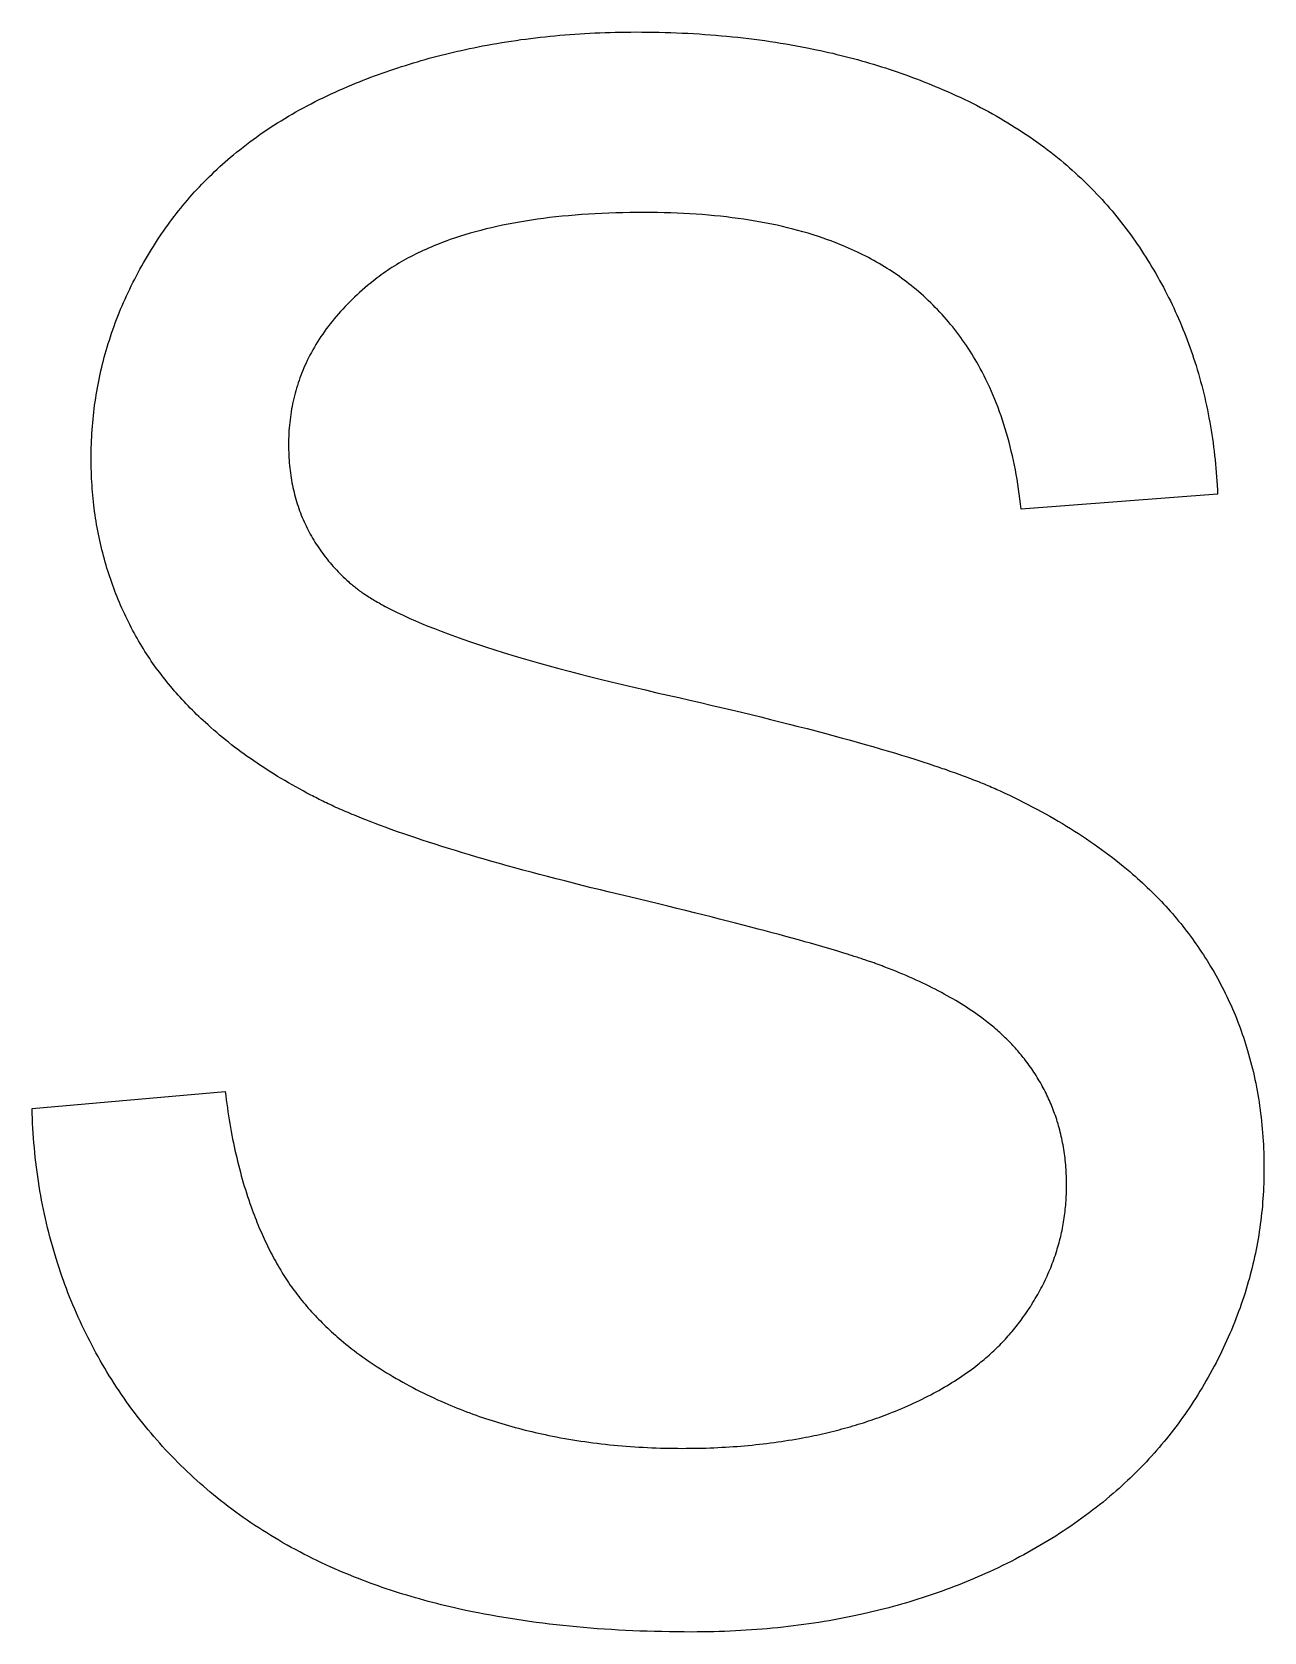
# Model space of a CAD drawing. Extents: x -115 to 95, y -60 to 60.
# Drawn here: x -74.913 to -72.525, y -1.551 to 1.551 of the extents above; entities that cross this region are included whole.
import ezdxf

# ---------------------------------------------------------------- set-up
doc = ezdxf.new("R2010")
doc.units = 0
doc.layers.add('ENGRAVE', color=5, linetype='Continuous')

msp = doc.modelspace()

# ---------------------------------------------------------------- linework, layer by layer
at = {"layer": 'ENGRAVE', "color": 5}
for points in [[(-74.293, 1.4488), (-74.2857, 1.4518), (-74.2784, 1.4547), (-74.2711, 1.4576), (-74.2637, 1.4605), (-74.2564, 1.4633), (-74.249, 1.4661), (-74.2415, 1.4688), (-74.2341, 1.4714), (-74.2266, 1.4741), (-74.2191, 1.4767), (-74.2116, 1.4792), (-74.2041, 1.4817), (-74.1965, 1.4841), (-74.1889, 1.4865), (-74.1813, 1.4889), (-74.1737, 1.4912), (-74.166, 1.4935), (-74.1584, 1.4957), (-74.1507, 1.4979), (-74.1429, 1.5001), (-74.1352, 1.5022), (-74.1274, 1.5042), (-74.1196, 1.5062), (-74.1118, 1.5082), (-74.1039, 1.5101), (-74.096, 1.512), (-74.0881, 1.5139), (-74.0803, 1.5156), (-74.0725, 1.5173), (-74.0647, 1.519), (-74.0567, 1.5207), (-74.0483, 1.5224), (-74.0396, 1.5241), (-74.0305, 1.5258), (-74.0212, 1.5275), (-74.0118, 1.5291), (-74.0025, 1.5307), (-73.9933, 1.5322), (-73.9841, 1.5336), (-73.9748, 1.535), (-73.9655, 1.5363), (-73.9561, 1.5375), (-73.9467, 1.5387), (-73.9373, 1.5399), (-73.9278, 1.541), (-73.9184, 1.542), (-73.9089, 1.543), (-73.8993, 1.544), (-73.8897, 1.5448), (-73.8801, 1.5456), (-73.8705, 1.5464), (-73.8608, 1.5471), (-73.8511, 1.5478), (-73.8414, 1.5483), (-73.8317, 1.5489), (-73.8219, 1.5494), (-73.8121, 1.5498), (-73.8022, 1.5502), (-73.7923, 1.5505), (-73.7824, 1.5507), (-73.7725, 1.5509), (-73.7625, 1.551), (-73.7525, 1.5511), (-73.7425, 1.5512)], [(-73.7425, 1.5512), (-73.7311, 1.5511), (-73.7198, 1.551), (-73.7085, 1.5508), (-73.6972, 1.5507), (-73.686, 1.5504), (-73.6749, 1.55), (-73.6638, 1.5496), (-73.6527, 1.5491), (-73.6417, 1.5486), (-73.6307, 1.548), (-73.6198, 1.5473), (-73.609, 1.5466), (-73.5981, 1.5458), (-73.5873, 1.5449), (-73.5766, 1.544), (-73.5659, 1.543), (-73.5553, 1.542), (-73.5447, 1.5409), (-73.5342, 1.5397), (-73.5237, 1.5385), (-73.5132, 1.5372), (-73.5028, 1.5358), (-73.4924, 1.5344), (-73.4821, 1.5329), (-73.4719, 1.5314), (-73.4618, 1.5297), (-73.4516, 1.5281), (-73.4413, 1.5263), (-73.431, 1.5244), (-73.4207, 1.5225), (-73.4107, 1.5206), (-73.4013, 1.5187), (-73.3926, 1.5169), (-73.3844, 1.5151), (-73.3766, 1.5134), (-73.3688, 1.5116), (-73.3608, 1.5098), (-73.3528, 1.5078), (-73.3448, 1.5059), (-73.3367, 1.5039), (-73.3287, 1.5018), (-73.3208, 1.4997), (-73.313, 1.4976), (-73.3052, 1.4954), (-73.2974, 1.4932), (-73.2896, 1.4909), (-73.2819, 1.4886), (-73.2742, 1.4862), (-73.2665, 1.4839), (-73.2588, 1.4814), (-73.2512, 1.4789), (-73.2436, 1.4764), (-73.2361, 1.4738), (-73.2286, 1.4712), (-73.2211, 1.4686), (-73.2137, 1.4659), (-73.2062, 1.4631), (-73.1988, 1.4603), (-73.1915, 1.4575), (-73.1842, 1.4546), (-73.1769, 1.4517), (-73.1696, 1.4487), (-73.1624, 1.4457), (-73.1552, 1.4427)], [(-74.6695, 1.148), (-74.6657, 1.1538), (-74.6618, 1.1595), (-74.6579, 1.1653), (-74.654, 1.171), (-74.65, 1.1766), (-74.6459, 1.1822), (-74.6418, 1.1877), (-74.6376, 1.1933), (-74.6334, 1.1987), (-74.6292, 1.2041), (-74.6248, 1.2095), (-74.6205, 1.2149), (-74.6161, 1.2202), (-74.6116, 1.2254), (-74.6071, 1.2307), (-74.6025, 1.2358), (-74.5979, 1.241), (-74.5932, 1.2461), (-74.5885, 1.2511), (-74.5837, 1.2561), (-74.5789, 1.2611), (-74.574, 1.266), (-74.5691, 1.2709), (-74.5641, 1.2758), (-74.5591, 1.2806), (-74.5539, 1.2854), (-74.5488, 1.2901), (-74.5437, 1.2948), (-74.5386, 1.2993), (-74.5334, 1.3038), (-74.5281, 1.3084), (-74.5225, 1.3131), (-74.5165, 1.318), (-74.5103, 1.323), (-74.5039, 1.328), (-74.4974, 1.333), (-74.491, 1.3379), (-74.4845, 1.3427), (-74.4779, 1.3474), (-74.4714, 1.3521), (-74.4647, 1.3567), (-74.4579, 1.3613), (-74.4511, 1.3659), (-74.4442, 1.3703), (-74.4373, 1.3748), (-74.4303, 1.3791), (-74.4232, 1.3835), (-74.4161, 1.3877), (-74.4089, 1.392), (-74.4016, 1.3961), (-74.3943, 1.4002), (-74.3869, 1.4043), (-74.3794, 1.4083), (-74.3719, 1.4122), (-74.3643, 1.4161), (-74.3566, 1.42), (-74.3489, 1.4238), (-74.3411, 1.4275), (-74.3333, 1.4312), (-74.3253, 1.4348), (-74.3173, 1.4384), (-74.3092, 1.4419), (-74.3011, 1.4454), (-74.293, 1.4488)], [(-73.1552, 1.4427), (-73.1469, 1.4391), (-73.1385, 1.4356), (-73.1303, 1.4319), (-73.1221, 1.4283), (-73.1139, 1.4245), (-73.1059, 1.4207), (-73.0979, 1.4169), (-73.09, 1.4129), (-73.0821, 1.409), (-73.0743, 1.405), (-73.0666, 1.4009), (-73.0589, 1.3967), (-73.0513, 1.3926), (-73.0438, 1.3883), (-73.0363, 1.384), (-73.0289, 1.3797), (-73.0215, 1.3753), (-73.0142, 1.3708), (-73.007, 1.3663), (-72.9998, 1.3617), (-72.9927, 1.3571), (-72.9857, 1.3524), (-72.9787, 1.3476), (-72.9719, 1.3428), (-72.965, 1.338), (-72.9583, 1.3331), (-72.9516, 1.3282), (-72.9449, 1.3231), (-72.9382, 1.3179), (-72.9316, 1.3127), (-72.9252, 1.3075), (-72.919, 1.3025), (-72.9131, 1.2975), (-72.9074, 1.2927), (-72.9019, 1.2879), (-72.8965, 1.2831), (-72.891, 1.2782), (-72.8856, 1.2732), (-72.8802, 1.2682), (-72.8748, 1.2631), (-72.8695, 1.2579), (-72.8642, 1.2527), (-72.8591, 1.2475), (-72.8539, 1.2423), (-72.8489, 1.237), (-72.8438, 1.2316), (-72.8389, 1.2262), (-72.8339, 1.2208), (-72.8291, 1.2153), (-72.8243, 1.2097), (-72.8195, 1.2042), (-72.8148, 1.1985), (-72.8101, 1.1929), (-72.8055, 1.1872), (-72.801, 1.1814), (-72.7964, 1.1756), (-72.792, 1.1698), (-72.7876, 1.1639), (-72.7832, 1.1579), (-72.7789, 1.1519), (-72.7747, 1.1459), (-72.7705, 1.1398), (-72.7664, 1.1337), (-72.7623, 1.1276)], [(-73.7261, 1.2012), (-73.7401, 1.2011), (-73.754, 1.2009), (-73.7679, 1.2007), (-73.7816, 1.2004), (-73.7951, 1.2), (-73.8084, 1.1994), (-73.8216, 1.1987), (-73.8346, 1.1979), (-73.8474, 1.1971), (-73.8602, 1.1961), (-73.8728, 1.195), (-73.8852, 1.1938), (-73.8975, 1.1925), (-73.9096, 1.1912), (-73.9216, 1.1897), (-73.9334, 1.1881), (-73.9451, 1.1864), (-73.9566, 1.1846), (-73.968, 1.1827), (-73.9792, 1.1807), (-73.9903, 1.1786), (-74.0013, 1.1763), (-74.0121, 1.174), (-74.0226, 1.1716), (-74.0329, 1.1692), (-74.0431, 1.1666), (-74.0533, 1.1639), (-74.0636, 1.1609), (-74.0741, 1.1578), (-74.0844, 1.1545), (-74.094, 1.1514), (-74.1022, 1.1486), (-74.1089, 1.1463), (-74.1144, 1.1443), (-74.1192, 1.1424), (-74.1239, 1.1406), (-74.1289, 1.1386), (-74.1341, 1.1364), (-74.1394, 1.1342), (-74.1447, 1.132), (-74.1499, 1.1297), (-74.1549, 1.1274), (-74.1598, 1.1251), (-74.1647, 1.1228), (-74.1695, 1.1204), (-74.1743, 1.118), (-74.1791, 1.1155), (-74.1838, 1.113), (-74.1885, 1.1105), (-74.1931, 1.1079), (-74.1977, 1.1053), (-74.2021, 1.1027), (-74.2066, 1.1), (-74.211, 1.0973), (-74.2153, 1.0945), (-74.2196, 1.0917), (-74.2239, 1.0889), (-74.228, 1.0861), (-74.2322, 1.0832), (-74.2362, 1.0803), (-74.2403, 1.0773), (-74.2442, 1.0743), (-74.2481, 1.0713), (-74.252, 1.0682)], [(-73.2043, 1.0559), (-73.2087, 1.0595), (-73.2132, 1.063), (-73.2177, 1.0665), (-73.2222, 1.07), (-73.2268, 1.0734), (-73.2315, 1.0768), (-73.2362, 1.0801), (-73.241, 1.0834), (-73.2458, 1.0866), (-73.2507, 1.0898), (-73.2556, 1.0929), (-73.2605, 1.096), (-73.2656, 1.0991), (-73.2706, 1.1021), (-73.2758, 1.105), (-73.281, 1.108), (-73.2862, 1.1108), (-73.2915, 1.1137), (-73.2969, 1.1164), (-73.3022, 1.1192), (-73.3076, 1.1218), (-73.3131, 1.1245), (-73.3187, 1.1271), (-73.3243, 1.1297), (-73.3301, 1.1322), (-73.336, 1.1347), (-73.3417, 1.1371), (-73.3473, 1.1394), (-73.3526, 1.1416), (-73.3581, 1.1437), (-73.3641, 1.146), (-73.3711, 1.1485), (-73.3794, 1.1514), (-73.3887, 1.1545), (-73.3986, 1.1577), (-73.4087, 1.1609), (-73.4187, 1.1638), (-73.4285, 1.1665), (-73.4383, 1.1691), (-73.4483, 1.1716), (-73.4584, 1.174), (-73.4687, 1.1763), (-73.4792, 1.1785), (-73.4898, 1.1806), (-73.5005, 1.1826), (-73.5113, 1.1845), (-73.5222, 1.1863), (-73.5332, 1.188), (-73.5443, 1.1896), (-73.5556, 1.1911), (-73.567, 1.1925), (-73.5785, 1.1938), (-73.5902, 1.195), (-73.6019, 1.1961), (-73.6138, 1.1971), (-73.6258, 1.1979), (-73.6379, 1.1987), (-73.6501, 1.1994), (-73.6625, 1.2), (-73.675, 1.2004), (-73.6877, 1.2007), (-73.7004, 1.2009), (-73.7133, 1.2011), (-73.7261, 1.2012)], [(-74.7984, 0.7244), (-74.7984, 0.7314), (-74.7983, 0.7383), (-74.7981, 0.7453), (-74.7979, 0.7522), (-74.7977, 0.7591), (-74.7973, 0.766), (-74.7969, 0.7729), (-74.7965, 0.7798), (-74.796, 0.7866), (-74.7954, 0.7935), (-74.7947, 0.8003), (-74.7941, 0.8071), (-74.7933, 0.8139), (-74.7925, 0.8207), (-74.7916, 0.8275), (-74.7906, 0.8342), (-74.7896, 0.841), (-74.7886, 0.8477), (-74.7875, 0.8544), (-74.7863, 0.8611), (-74.785, 0.8678), (-74.7837, 0.8744), (-74.7823, 0.8811), (-74.7809, 0.8877), (-74.7794, 0.8944), (-74.7779, 0.901), (-74.7763, 0.9076), (-74.7746, 0.9141), (-74.7729, 0.9207), (-74.7711, 0.9272), (-74.7692, 0.9337), (-74.7673, 0.9403), (-74.7653, 0.947), (-74.7631, 0.9537), (-74.761, 0.9604), (-74.7587, 0.9671), (-74.7564, 0.9738), (-74.754, 0.9805), (-74.7516, 0.9871), (-74.7491, 0.9937), (-74.7465, 1.0003), (-74.7439, 1.0069), (-74.7412, 1.0135), (-74.7384, 1.0201), (-74.7356, 1.0266), (-74.7327, 1.0331), (-74.7298, 1.0396), (-74.7267, 1.0461), (-74.7236, 1.0526), (-74.7205, 1.0591), (-74.7173, 1.0656), (-74.714, 1.072), (-74.7106, 1.0784), (-74.7072, 1.0848), (-74.7037, 1.0912), (-74.7002, 1.0976), (-74.6966, 1.1039), (-74.6929, 1.1103), (-74.6892, 1.1166), (-74.6854, 1.1229), (-74.6815, 1.1292), (-74.6775, 1.1355), (-74.6735, 1.1418), (-74.6695, 1.148)], [(-72.7623, 1.1276), (-72.7582, 1.1212), (-72.7541, 1.1148), (-72.7501, 1.1084), (-72.7461, 1.102), (-72.7422, 1.0955), (-72.7383, 1.0891), (-72.7346, 1.0826), (-72.7308, 1.076), (-72.7272, 1.0695), (-72.7236, 1.0629), (-72.72, 1.0563), (-72.7165, 1.0496), (-72.7131, 1.043), (-72.7097, 1.0363), (-72.7064, 1.0296), (-72.7031, 1.0229), (-72.6999, 1.0161), (-72.6968, 1.0093), (-72.6937, 1.0025), (-72.6907, 0.9957), (-72.6877, 0.9888), (-72.6848, 0.9819), (-72.682, 0.975), (-72.6792, 0.9681), (-72.6765, 0.9611), (-72.6738, 0.9541), (-72.6712, 0.9471), (-72.6686, 0.9401), (-72.6661, 0.9331), (-72.6637, 0.926), (-72.6613, 0.9189), (-72.659, 0.9116), (-72.6566, 0.9042), (-72.6543, 0.8966), (-72.652, 0.8889), (-72.6498, 0.8811), (-72.6477, 0.8734), (-72.6456, 0.8657), (-72.6436, 0.8579), (-72.6417, 0.8502), (-72.6398, 0.8424), (-72.638, 0.8345), (-72.6363, 0.8267), (-72.6346, 0.8188), (-72.633, 0.8108), (-72.6315, 0.8029), (-72.63, 0.7949), (-72.6286, 0.7869), (-72.6272, 0.7789), (-72.626, 0.7708), (-72.6247, 0.7627), (-72.6236, 0.7546), (-72.6225, 0.7464), (-72.6215, 0.7382), (-72.6206, 0.73), (-72.6197, 0.7218), (-72.6188, 0.7135), (-72.6181, 0.7052), (-72.6174, 0.6969), (-72.6168, 0.6885), (-72.6162, 0.6801), (-72.6158, 0.6717), (-72.6153, 0.6633), (-72.6149, 0.6548)], [(-74.252, 1.0682), (-74.2574, 1.0638), (-74.2626, 1.0595), (-74.2679, 1.0551), (-74.273, 1.0506), (-74.278, 1.0462), (-74.283, 1.0417), (-74.2878, 1.0371), (-74.2925, 1.0326), (-74.2972, 1.028), (-74.3017, 1.0233), (-74.3062, 1.0187), (-74.3106, 1.014), (-74.3149, 1.0093), (-74.3191, 1.0046), (-74.3232, 0.9998), (-74.3273, 0.995), (-74.3312, 0.9901), (-74.3351, 0.9853), (-74.3388, 0.9804), (-74.3425, 0.9755), (-74.3461, 0.9705), (-74.3496, 0.9655), (-74.353, 0.9605), (-74.3563, 0.9555), (-74.3595, 0.9504), (-74.3626, 0.9453), (-74.3656, 0.9402), (-74.3686, 0.935), (-74.3715, 0.9297), (-74.3743, 0.9244), (-74.377, 0.9191), (-74.3795, 0.914), (-74.3819, 0.9091), (-74.384, 0.9043), (-74.3861, 0.8997), (-74.388, 0.895), (-74.3899, 0.8902), (-74.3918, 0.8853), (-74.3936, 0.8805), (-74.3954, 0.8755), (-74.3971, 0.8706), (-74.3986, 0.8657), (-74.4002, 0.8607), (-74.4016, 0.8557), (-74.403, 0.8507), (-74.4043, 0.8457), (-74.4055, 0.8406), (-74.4067, 0.8356), (-74.4078, 0.8305), (-74.4088, 0.8253), (-74.4098, 0.8202), (-74.4107, 0.815), (-74.4115, 0.8098), (-74.4122, 0.8046), (-74.4129, 0.7993), (-74.4135, 0.7941), (-74.414, 0.7888), (-74.4145, 0.7834), (-74.4149, 0.7781), (-74.4152, 0.7727), (-74.4154, 0.7673), (-74.4156, 0.7619), (-74.4157, 0.7565), (-74.4158, 0.751)], [(-72.9956, 0.6262), (-72.9967, 0.636), (-72.9979, 0.6457), (-72.9992, 0.6554), (-73.0005, 0.665), (-73.002, 0.6745), (-73.0035, 0.6839), (-73.0052, 0.6932), (-73.0069, 0.7024), (-73.0087, 0.7115), (-73.0106, 0.7206), (-73.0126, 0.7296), (-73.0147, 0.7385), (-73.0169, 0.7473), (-73.0191, 0.756), (-73.0215, 0.7647), (-73.0239, 0.7732), (-73.0264, 0.7817), (-73.0291, 0.7901), (-73.0318, 0.7984), (-73.0345, 0.8067), (-73.0374, 0.8148), (-73.0404, 0.8229), (-73.0435, 0.8309), (-73.0466, 0.8387), (-73.0498, 0.8465), (-73.0531, 0.8542), (-73.0565, 0.8618), (-73.0601, 0.8695), (-73.0638, 0.8772), (-73.0676, 0.8848), (-73.0713, 0.8921), (-73.0749, 0.8989), (-73.0783, 0.9051), (-73.0815, 0.9108), (-73.0847, 0.9162), (-73.0879, 0.9215), (-73.0912, 0.9269), (-73.0947, 0.9324), (-73.0982, 0.9379), (-73.1018, 0.9433), (-73.1054, 0.9487), (-73.1091, 0.9539), (-73.1128, 0.9591), (-73.1166, 0.9643), (-73.1204, 0.9693), (-73.1243, 0.9744), (-73.1283, 0.9794), (-73.1323, 0.9843), (-73.1364, 0.9892), (-73.1405, 0.994), (-73.1447, 0.9988), (-73.1489, 1.0035), (-73.1532, 1.0082), (-73.1576, 1.0128), (-73.162, 1.0173), (-73.1665, 1.0218), (-73.171, 1.0263), (-73.1756, 1.0307), (-73.1802, 1.035), (-73.1849, 1.0393), (-73.1897, 1.0435), (-73.1945, 1.0477), (-73.1994, 1.0518), (-73.2043, 1.0559)], [(-74.4158, 0.751), (-74.4157, 0.7459), (-74.4156, 0.7408), (-74.4155, 0.7358), (-74.4153, 0.7307), (-74.415, 0.7257), (-74.4147, 0.7207), (-74.4143, 0.7158), (-74.4139, 0.7109), (-74.4134, 0.706), (-74.4128, 0.7011), (-74.4122, 0.6963), (-74.4115, 0.6915), (-74.4108, 0.6867), (-74.41, 0.682), (-74.4091, 0.6773), (-74.4082, 0.6726), (-74.4073, 0.6679), (-74.4062, 0.6633), (-74.4051, 0.6587), (-74.404, 0.6541), (-74.4028, 0.6496), (-74.4015, 0.6451), (-74.4002, 0.6406), (-74.3988, 0.6361), (-74.3974, 0.6317), (-74.3959, 0.6273), (-74.3943, 0.623), (-74.3927, 0.6186), (-74.391, 0.6143), (-74.3893, 0.61), (-74.3875, 0.6057), (-74.3856, 0.6015), (-74.3838, 0.5974), (-74.3819, 0.5934), (-74.3799, 0.5894), (-74.3779, 0.5855), (-74.3759, 0.5815), (-74.3737, 0.5776), (-74.3715, 0.5737), (-74.3693, 0.5698), (-74.367, 0.566), (-74.3647, 0.5621), (-74.3623, 0.5583), (-74.3598, 0.5546), (-74.3573, 0.5508), (-74.3547, 0.5471), (-74.3521, 0.5435), (-74.3494, 0.5398), (-74.3467, 0.5362), (-74.3439, 0.5326), (-74.3411, 0.529), (-74.3382, 0.5254), (-74.3352, 0.5219), (-74.3322, 0.5184), (-74.3292, 0.515), (-74.326, 0.5115), (-74.3229, 0.5081), (-74.3196, 0.5047), (-74.3164, 0.5014), (-74.313, 0.498), (-74.3096, 0.4948), (-74.3061, 0.4915), (-74.3026, 0.4882), (-74.2991, 0.485)], [(-74.6941, 0.3499), (-74.6972, 0.3551), (-74.7003, 0.3602), (-74.7034, 0.3654), (-74.7064, 0.3706), (-74.7094, 0.3758), (-74.7123, 0.381), (-74.7152, 0.3863), (-74.718, 0.3915), (-74.7208, 0.3968), (-74.7235, 0.4021), (-74.7262, 0.4074), (-74.7288, 0.4128), (-74.7314, 0.4181), (-74.7339, 0.4235), (-74.7364, 0.4289), (-74.7388, 0.4343), (-74.7412, 0.4397), (-74.7436, 0.4451), (-74.7459, 0.4506), (-74.7481, 0.4561), (-74.7503, 0.4616), (-74.7524, 0.4671), (-74.7545, 0.4726), (-74.7566, 0.4782), (-74.7586, 0.4838), (-74.7605, 0.4894), (-74.7624, 0.495), (-74.7642, 0.5006), (-74.766, 0.5062), (-74.7678, 0.5118), (-74.7695, 0.5175), (-74.7712, 0.5233), (-74.7728, 0.5292), (-74.7744, 0.5352), (-74.776, 0.5412), (-74.7775, 0.5473), (-74.779, 0.5534), (-74.7804, 0.5594), (-74.7818, 0.5655), (-74.7831, 0.5716), (-74.7843, 0.5778), (-74.7855, 0.5839), (-74.7867, 0.5901), (-74.7878, 0.5963), (-74.7888, 0.6025), (-74.7898, 0.6088), (-74.7907, 0.615), (-74.7916, 0.6213), (-74.7924, 0.6276), (-74.7932, 0.6339), (-74.7939, 0.6402), (-74.7946, 0.6466), (-74.7952, 0.653), (-74.7958, 0.6594), (-74.7963, 0.6658), (-74.7967, 0.6722), (-74.7971, 0.6787), (-74.7975, 0.6851), (-74.7978, 0.6916), (-74.798, 0.6982), (-74.7982, 0.7047), (-74.7983, 0.7113), (-74.7984, 0.7178), (-74.7984, 0.7244)], [(-72.6149, 0.6548), (-72.9956, 0.6262)], [(-74.2991, 0.485), (-74.2974, 0.4834), (-74.2956, 0.4819), (-74.2938, 0.4803), (-74.292, 0.4788), (-74.2901, 0.4772), (-74.2881, 0.4757), (-74.2862, 0.4741), (-74.2842, 0.4725), (-74.2821, 0.471), (-74.28, 0.4694), (-74.2779, 0.4679), (-74.2757, 0.4663), (-74.2735, 0.4647), (-74.2712, 0.4632), (-74.2689, 0.4616), (-74.2666, 0.46), (-74.2642, 0.4585), (-74.2617, 0.4569), (-74.2593, 0.4553), (-74.2568, 0.4538), (-74.2543, 0.4522), (-74.2518, 0.4507), (-74.2492, 0.4491), (-74.2464, 0.4475), (-74.2434, 0.4458), (-74.2403, 0.4441), (-74.2376, 0.4425), (-74.2353, 0.4412), (-74.2336, 0.4402), (-74.2318, 0.4392), (-74.2287, 0.4375), (-74.2236, 0.4349), (-74.2156, 0.4309), (-74.2054, 0.4259), (-74.1938, 0.4203), (-74.1817, 0.4147), (-74.1697, 0.4093), (-74.1577, 0.4043), (-74.1456, 0.3993), (-74.1331, 0.3944), (-74.1201, 0.3894), (-74.1065, 0.3843), (-74.0924, 0.3791), (-74.0779, 0.3739), (-74.063, 0.3688), (-74.0478, 0.3637), (-74.0321, 0.3585), (-74.016, 0.3534), (-73.9995, 0.3483), (-73.9826, 0.3431), (-73.9652, 0.3379), (-73.9474, 0.3327), (-73.9292, 0.3276), (-73.9106, 0.3224), (-73.8916, 0.3172), (-73.8721, 0.312), (-73.8523, 0.3068), (-73.8321, 0.3016), (-73.8114, 0.2963), (-73.7902, 0.2911), (-73.7685, 0.2859), (-73.7464, 0.2806), (-73.7241, 0.2754), (-73.7016, 0.2701)], [(-74.3728, 0.0716), (-74.3801, 0.0755), (-74.3874, 0.0795), (-74.3947, 0.0834), (-74.4019, 0.0874), (-74.409, 0.0914), (-74.4161, 0.0955), (-74.4231, 0.0996), (-74.43, 0.1037), (-74.4369, 0.1078), (-74.4437, 0.112), (-74.4504, 0.1162), (-74.4571, 0.1205), (-74.4637, 0.1248), (-74.4702, 0.1291), (-74.4767, 0.1334), (-74.4831, 0.1378), (-74.4894, 0.1422), (-74.4957, 0.1466), (-74.5019, 0.1511), (-74.5081, 0.1556), (-74.5142, 0.1601), (-74.5202, 0.1647), (-74.5262, 0.1693), (-74.5321, 0.1739), (-74.5379, 0.1785), (-74.5436, 0.1832), (-74.5493, 0.1879), (-74.555, 0.1927), (-74.5607, 0.1977), (-74.5664, 0.2026), (-74.5718, 0.2075), (-74.5769, 0.2121), (-74.5815, 0.2163), (-74.5858, 0.2203), (-74.5899, 0.2242), (-74.5939, 0.2281), (-74.598, 0.2321), (-74.6021, 0.2362), (-74.6062, 0.2403), (-74.6103, 0.2445), (-74.6143, 0.2487), (-74.6182, 0.2529), (-74.6221, 0.257), (-74.6259, 0.2613), (-74.6298, 0.2655), (-74.6335, 0.2697), (-74.6372, 0.274), (-74.6409, 0.2783), (-74.6446, 0.2826), (-74.6482, 0.287), (-74.6517, 0.2913), (-74.6552, 0.2957), (-74.6587, 0.3001), (-74.6621, 0.3045), (-74.6655, 0.309), (-74.6689, 0.3135), (-74.6722, 0.3179), (-74.6754, 0.3224), (-74.6786, 0.327), (-74.6818, 0.3315), (-74.6849, 0.3361), (-74.688, 0.3407), (-74.691, 0.3453), (-74.6941, 0.3499)], [(-73.7016, 0.2701), (-73.6803, 0.2653), (-73.659, 0.2605), (-73.638, 0.2557), (-73.6173, 0.2509), (-73.5969, 0.2462), (-73.5769, 0.2415), (-73.5572, 0.2368), (-73.5379, 0.2322), (-73.5188, 0.2276), (-73.5, 0.223), (-73.4815, 0.2184), (-73.4633, 0.2139), (-73.4454, 0.2093), (-73.4279, 0.2048), (-73.4106, 0.2004), (-73.3937, 0.1959), (-73.377, 0.1915), (-73.3607, 0.1872), (-73.3447, 0.1828), (-73.3289, 0.1785), (-73.3134, 0.1741), (-73.2981, 0.1698), (-73.2833, 0.1656), (-73.269, 0.1614), (-73.2551, 0.1573), (-73.2414, 0.1532), (-73.2278, 0.1491), (-73.2139, 0.1448), (-73.1998, 0.1403), (-73.186, 0.1359), (-73.1737, 0.1319), (-73.1638, 0.1286), (-73.1567, 0.1262), (-73.152, 0.1246), (-73.1485, 0.1234), (-73.1451, 0.1222), (-73.1412, 0.1209), (-73.1368, 0.1193), (-73.132, 0.1176), (-73.1273, 0.116), (-73.1228, 0.1144), (-73.1185, 0.1128), (-73.1143, 0.1113), (-73.1102, 0.1098), (-73.1061, 0.1083), (-73.102, 0.1067), (-73.098, 0.1052), (-73.0939, 0.1037), (-73.09, 0.1021), (-73.0861, 0.1006), (-73.0822, 0.0991), (-73.0784, 0.0976), (-73.0747, 0.0961), (-73.071, 0.0946), (-73.0673, 0.0931), (-73.0637, 0.0916), (-73.0601, 0.0901), (-73.0566, 0.0886), (-73.0531, 0.0871), (-73.0497, 0.0857), (-73.0463, 0.0842), (-73.043, 0.0827), (-73.0398, 0.0813), (-73.0365, 0.0798)], [(-73.7937, -0.1166), (-73.8113, -0.1123), (-73.8289, -0.108), (-73.8463, -0.1037), (-73.8635, -0.0993), (-73.8804, -0.095), (-73.8971, -0.0908), (-73.9135, -0.0865), (-73.9296, -0.0822), (-73.9456, -0.078), (-73.9613, -0.0737), (-73.9768, -0.0695), (-73.992, -0.0653), (-74.007, -0.0611), (-74.0218, -0.0569), (-74.0364, -0.0527), (-74.0507, -0.0485), (-74.0647, -0.0444), (-74.0786, -0.0403), (-74.0922, -0.0361), (-74.1056, -0.032), (-74.1188, -0.0278), (-74.1318, -0.0237), (-74.1445, -0.0196), (-74.1568, -0.0156), (-74.1688, -0.0116), (-74.1806, -0.0077), (-74.1923, -0.0036), (-74.2043, 0.0006), (-74.2166, 0.005), (-74.2285, 0.0093), (-74.2392, 0.0133), (-74.2481, 0.0166), (-74.2546, 0.019), (-74.2592, 0.0208), (-74.2628, 0.0222), (-74.2662, 0.0236), (-74.2701, 0.0252), (-74.2745, 0.0269), (-74.2791, 0.0287), (-74.2836, 0.0306), (-74.288, 0.0324), (-74.2922, 0.0341), (-74.2963, 0.0358), (-74.3003, 0.0375), (-74.3043, 0.0392), (-74.3083, 0.0409), (-74.3123, 0.0427), (-74.3162, 0.0444), (-74.3201, 0.0461), (-74.324, 0.0478), (-74.3277, 0.0495), (-74.3315, 0.0513), (-74.3352, 0.053), (-74.3388, 0.0547), (-74.3424, 0.0564), (-74.346, 0.0581), (-74.3495, 0.0598), (-74.353, 0.0615), (-74.3564, 0.0632), (-74.3597, 0.0649), (-74.363, 0.0666), (-74.3663, 0.0682), (-74.3696, 0.0699), (-74.3728, 0.0716)], [(-73.0365, 0.0798), (-73.0274, 0.0755), (-73.0183, 0.0712), (-73.0093, 0.0669), (-73.0003, 0.0625), (-72.9915, 0.0581), (-72.9827, 0.0536), (-72.9741, 0.0491), (-72.9655, 0.0445), (-72.957, 0.04), (-72.9486, 0.0353), (-72.9403, 0.0307), (-72.9321, 0.0259), (-72.9239, 0.0212), (-72.9158, 0.0164), (-72.9079, 0.0116), (-72.9, 0.0067), (-72.8922, 0.0018), (-72.8844, -0.0032), (-72.8768, -0.0082), (-72.8692, -0.0132), (-72.8617, -0.0183), (-72.8543, -0.0234), (-72.847, -0.0286), (-72.8398, -0.0338), (-72.8328, -0.0389), (-72.8258, -0.0442), (-72.8188, -0.0495), (-72.8118, -0.0549), (-72.8048, -0.0606), (-72.7979, -0.0662), (-72.7912, -0.0717), (-72.7851, -0.0768), (-72.7797, -0.0815), (-72.7747, -0.0858), (-72.77, -0.09), (-72.7653, -0.0942), (-72.7606, -0.0985), (-72.7559, -0.103), (-72.7511, -0.1075), (-72.7464, -0.112), (-72.7417, -0.1166), (-72.7372, -0.1211), (-72.7327, -0.1257), (-72.7282, -0.1302), (-72.7238, -0.1348), (-72.7195, -0.1395), (-72.7151, -0.1441), (-72.7109, -0.1488), (-72.7067, -0.1536), (-72.7025, -0.1583), (-72.6984, -0.163), (-72.6944, -0.1678), (-72.6904, -0.1726), (-72.6864, -0.1775), (-72.6825, -0.1823), (-72.6787, -0.1872), (-72.6749, -0.1921), (-72.6711, -0.197), (-72.6674, -0.202), (-72.6638, -0.207), (-72.6602, -0.212), (-72.6567, -0.217), (-72.6532, -0.2221), (-72.6497, -0.2271)], [(-73.2596, -0.2619), (-73.2614, -0.2612), (-73.2632, -0.2605), (-73.265, -0.2598), (-73.2669, -0.2591), (-73.2688, -0.2584), (-73.2707, -0.2577), (-73.2727, -0.257), (-73.2747, -0.2563), (-73.2767, -0.2555), (-73.2788, -0.2548), (-73.2808, -0.254), (-73.283, -0.2533), (-73.2851, -0.2525), (-73.2873, -0.2518), (-73.2895, -0.251), (-73.2918, -0.2502), (-73.2941, -0.2495), (-73.2964, -0.2487), (-73.2987, -0.2479), (-73.3011, -0.2471), (-73.3034, -0.2463), (-73.3058, -0.2455), (-73.3082, -0.2447), (-73.3109, -0.2439), (-73.3137, -0.243), (-73.3165, -0.242), (-73.3191, -0.2412), (-73.3212, -0.2405), (-73.3227, -0.24), (-73.3244, -0.2395), (-73.3272, -0.2386), (-73.332, -0.2371), (-73.3394, -0.2349), (-73.3489, -0.232), (-73.3596, -0.2287), (-73.3709, -0.2254), (-73.3819, -0.2221), (-73.3929, -0.219), (-73.4039, -0.2158), (-73.4152, -0.2127), (-73.427, -0.2094), (-73.4392, -0.206), (-73.4518, -0.2025), (-73.4648, -0.199), (-73.4781, -0.1954), (-73.4917, -0.1918), (-73.5056, -0.1881), (-73.5199, -0.1844), (-73.5344, -0.1806), (-73.5494, -0.1768), (-73.5646, -0.1728), (-73.5803, -0.1689), (-73.5962, -0.1648), (-73.6125, -0.1608), (-73.6291, -0.1566), (-73.646, -0.1524), (-73.6633, -0.1481), (-73.6808, -0.1438), (-73.6988, -0.1394), (-73.7172, -0.135), (-73.7359, -0.1305), (-73.755, -0.1259), (-73.7743, -0.1213), (-73.7937, -0.1166)], [(-72.6497, -0.2271), (-72.6461, -0.2327), (-72.6424, -0.2383), (-72.6388, -0.2438), (-72.6352, -0.2494), (-72.6317, -0.2551), (-72.6283, -0.2607), (-72.6249, -0.2664), (-72.6216, -0.2721), (-72.6183, -0.2779), (-72.6151, -0.2836), (-72.612, -0.2894), (-72.6089, -0.2952), (-72.6058, -0.3011), (-72.6028, -0.307), (-72.5999, -0.3128), (-72.597, -0.3188), (-72.5942, -0.3247), (-72.5915, -0.3307), (-72.5888, -0.3367), (-72.5861, -0.3427), (-72.5835, -0.3487), (-72.581, -0.3548), (-72.5785, -0.3609), (-72.5761, -0.367), (-72.5737, -0.3732), (-72.5714, -0.3794), (-72.5691, -0.3856), (-72.5669, -0.3918), (-72.5648, -0.398), (-72.5628, -0.4042), (-72.5607, -0.4105), (-72.5587, -0.417), (-72.5567, -0.4237), (-72.5547, -0.4306), (-72.5527, -0.4377), (-72.5508, -0.4447), (-72.549, -0.4518), (-72.5472, -0.4589), (-72.5455, -0.4659), (-72.5439, -0.473), (-72.5424, -0.4801), (-72.5409, -0.4873), (-72.5395, -0.4945), (-72.5381, -0.5018), (-72.5368, -0.509), (-72.5356, -0.5163), (-72.5344, -0.5236), (-72.5334, -0.531), (-72.5323, -0.5384), (-72.5314, -0.5458), (-72.5305, -0.5532), (-72.5297, -0.5607), (-72.5289, -0.5682), (-72.5282, -0.5758), (-72.5276, -0.5833), (-72.527, -0.5909), (-72.5265, -0.5986), (-72.5261, -0.6062), (-72.5257, -0.6139), (-72.5254, -0.6216), (-72.5252, -0.6294), (-72.5251, -0.6372), (-72.525, -0.645), (-72.5249, -0.6528)], [(-72.9894, -0.44), (-72.9915, -0.4373), (-72.9936, -0.4347), (-72.9957, -0.432), (-72.9979, -0.4294), (-73.0001, -0.4268), (-73.0023, -0.4242), (-73.0046, -0.4216), (-73.0069, -0.419), (-73.0092, -0.4165), (-73.0116, -0.4139), (-73.0139, -0.4114), (-73.0164, -0.4088), (-73.0188, -0.4063), (-73.0213, -0.4038), (-73.0239, -0.4013), (-73.0264, -0.3988), (-73.029, -0.3963), (-73.0317, -0.3939), (-73.0343, -0.3914), (-73.037, -0.389), (-73.0397, -0.3865), (-73.0424, -0.3841), (-73.0452, -0.3817), (-73.0481, -0.3793), (-73.051, -0.3768), (-73.054, -0.3744), (-73.0569, -0.372), (-73.0597, -0.3698), (-73.0625, -0.3676), (-73.0653, -0.3654), (-73.0683, -0.3631), (-73.0719, -0.3604), (-73.0762, -0.3573), (-73.0809, -0.3539), (-73.086, -0.3503), (-73.0912, -0.3467), (-73.0963, -0.3433), (-73.1014, -0.3399), (-73.1065, -0.3367), (-73.1116, -0.3335), (-73.1169, -0.3302), (-73.1223, -0.327), (-73.1278, -0.3238), (-73.1333, -0.3206), (-73.1389, -0.3174), (-73.1446, -0.3142), (-73.1503, -0.3111), (-73.1562, -0.308), (-73.1621, -0.305), (-73.168, -0.3019), (-73.1741, -0.2989), (-73.1802, -0.2959), (-73.1864, -0.293), (-73.1927, -0.29), (-73.199, -0.2871), (-73.2055, -0.2842), (-73.212, -0.2813), (-73.2185, -0.2785), (-73.2252, -0.2757), (-73.2319, -0.2729), (-73.2387, -0.2701), (-73.2456, -0.2674), (-73.2526, -0.2647), (-73.2596, -0.2619)], [(-72.9076, -0.6855), (-72.9076, -0.681), (-72.9077, -0.6765), (-72.9078, -0.672), (-72.9079, -0.6675), (-72.9081, -0.663), (-72.9083, -0.6586), (-72.9086, -0.6542), (-72.9089, -0.6497), (-72.9093, -0.6454), (-72.9097, -0.641), (-72.9101, -0.6366), (-72.9106, -0.6323), (-72.9112, -0.628), (-72.9117, -0.6237), (-72.9124, -0.6194), (-72.913, -0.6152), (-72.9137, -0.6109), (-72.9145, -0.6067), (-72.9152, -0.6025), (-72.9161, -0.5984), (-72.9169, -0.5942), (-72.9179, -0.5901), (-72.9188, -0.5859), (-72.9198, -0.5818), (-72.9209, -0.5778), (-72.9219, -0.5737), (-72.9231, -0.5697), (-72.9242, -0.5656), (-72.9255, -0.5616), (-72.9267, -0.5576), (-72.928, -0.5536), (-72.9293, -0.5497), (-72.9307, -0.546), (-72.932, -0.5423), (-72.9334, -0.5387), (-72.9347, -0.5351), (-72.9362, -0.5315), (-72.9377, -0.5278), (-72.9392, -0.5242), (-72.9408, -0.5207), (-72.9424, -0.5171), (-72.944, -0.5136), (-72.9457, -0.51), (-72.9474, -0.5065), (-72.9491, -0.5031), (-72.9509, -0.4996), (-72.9527, -0.4961), (-72.9546, -0.4927), (-72.9565, -0.4893), (-72.9584, -0.4859), (-72.9604, -0.4825), (-72.9624, -0.4791), (-72.9644, -0.4757), (-72.9665, -0.4724), (-72.9686, -0.4691), (-72.9708, -0.4658), (-72.973, -0.4625), (-72.9752, -0.4592), (-72.9775, -0.456), (-72.9798, -0.4527), (-72.9822, -0.4495), (-72.9846, -0.4463), (-72.987, -0.4432), (-72.9894, -0.44)], [(-74.913, -0.5362), (-74.5385, -0.5034)], [(-74.5385, -0.5034), (-74.5375, -0.5113), (-74.5365, -0.5192), (-74.5355, -0.527), (-74.5344, -0.5348), (-74.5333, -0.5426), (-74.5321, -0.5503), (-74.5309, -0.5579), (-74.5296, -0.5655), (-74.5283, -0.573), (-74.527, -0.5805), (-74.5256, -0.5879), (-74.5241, -0.5953), (-74.5227, -0.6026), (-74.5211, -0.6099), (-74.5196, -0.6171), (-74.5179, -0.6243), (-74.5163, -0.6314), (-74.5146, -0.6385), (-74.5128, -0.6455), (-74.5111, -0.6525), (-74.5092, -0.6595), (-74.5073, -0.6664), (-74.5054, -0.6732), (-74.5035, -0.68), (-74.5015, -0.6866), (-74.4995, -0.6933), (-74.4974, -0.6999), (-74.4952, -0.7066), (-74.4929, -0.7134), (-74.4906, -0.7201), (-74.4884, -0.7265), (-74.4862, -0.7324), (-74.4843, -0.7378), (-74.4824, -0.7426), (-74.4806, -0.7472), (-74.4788, -0.7518), (-74.477, -0.7564), (-74.4751, -0.7611), (-74.4731, -0.7659), (-74.4711, -0.7706), (-74.469, -0.7753), (-74.467, -0.7799), (-74.465, -0.7845), (-74.4629, -0.789), (-74.4608, -0.7935), (-74.4586, -0.798), (-74.4565, -0.8025), (-74.4543, -0.8069), (-74.4521, -0.8113), (-74.4498, -0.8157), (-74.4476, -0.82), (-74.4453, -0.8243), (-74.4429, -0.8286), (-74.4406, -0.8329), (-74.4382, -0.8371), (-74.4358, -0.8413), (-74.4334, -0.8455), (-74.431, -0.8496), (-74.4285, -0.8537), (-74.426, -0.8578), (-74.4235, -0.8618), (-74.4209, -0.8658), (-74.4183, -0.8698), (-74.4158, -0.8738)], [(-74.7493, -1.0764), (-74.754, -1.0691), (-74.7586, -1.0618), (-74.7632, -1.0544), (-74.7677, -1.047), (-74.7721, -1.0396), (-74.7765, -1.0322), (-74.7808, -1.0247), (-74.785, -1.0172), (-74.7891, -1.0097), (-74.7932, -1.0021), (-74.7972, -0.9945), (-74.8012, -0.9869), (-74.8051, -0.9793), (-74.8089, -0.9716), (-74.8126, -0.9639), (-74.8163, -0.9562), (-74.8199, -0.9484), (-74.8235, -0.9407), (-74.8269, -0.9328), (-74.8303, -0.925), (-74.8337, -0.9171), (-74.8369, -0.9093), (-74.8401, -0.9013), (-74.8433, -0.8934), (-74.8463, -0.8854), (-74.8493, -0.8773), (-74.8522, -0.8693), (-74.8551, -0.8613), (-74.8579, -0.8533), (-74.8606, -0.8452), (-74.8632, -0.837), (-74.8658, -0.8287), (-74.8684, -0.8202), (-74.871, -0.8115), (-74.8735, -0.8027), (-74.876, -0.7939), (-74.8783, -0.7851), (-74.8806, -0.7763), (-74.8828, -0.7675), (-74.8849, -0.7586), (-74.8869, -0.7497), (-74.8889, -0.7408), (-74.8908, -0.7318), (-74.8926, -0.7228), (-74.8944, -0.7138), (-74.896, -0.7047), (-74.8976, -0.6956), (-74.8991, -0.6865), (-74.9006, -0.6773), (-74.9019, -0.6681), (-74.9032, -0.6589), (-74.9044, -0.6497), (-74.9056, -0.6404), (-74.9066, -0.6311), (-74.9076, -0.6217), (-74.9085, -0.6123), (-74.9093, -0.6029), (-74.9101, -0.5935), (-74.9108, -0.584), (-74.9114, -0.5745), (-74.9119, -0.5649), (-74.9123, -0.5554), (-74.9127, -0.5458), (-74.913, -0.5362)], [(-72.5249, -0.6528), (-72.525, -0.6601), (-72.5251, -0.6673), (-72.5252, -0.6746), (-72.5254, -0.6818), (-72.5257, -0.689), (-72.526, -0.6962), (-72.5264, -0.7034), (-72.5269, -0.7106), (-72.5275, -0.7178), (-72.5281, -0.7249), (-72.5287, -0.7321), (-72.5295, -0.7392), (-72.5302, -0.7463), (-72.5311, -0.7534), (-72.532, -0.7605), (-72.533, -0.7676), (-72.534, -0.7747), (-72.5351, -0.7817), (-72.5363, -0.7888), (-72.5376, -0.7958), (-72.5388, -0.8028), (-72.5402, -0.8098), (-72.5416, -0.8168), (-72.5431, -0.8238), (-72.5447, -0.8308), (-72.5463, -0.8378), (-72.548, -0.8447), (-72.5497, -0.8516), (-72.5515, -0.8585), (-72.5533, -0.8654), (-72.5553, -0.8723), (-72.5573, -0.8793), (-72.5594, -0.8864), (-72.5617, -0.8937), (-72.564, -0.901), (-72.5664, -0.9083), (-72.5689, -0.9155), (-72.5714, -0.9227), (-72.574, -0.9299), (-72.5767, -0.937), (-72.5794, -0.9442), (-72.5822, -0.9513), (-72.5851, -0.9585), (-72.5881, -0.9656), (-72.5911, -0.9727), (-72.5942, -0.9798), (-72.5974, -0.9869), (-72.6006, -0.9939), (-72.6039, -1.001), (-72.6073, -1.008), (-72.6107, -1.015), (-72.6142, -1.022), (-72.6178, -1.029), (-72.6215, -1.036), (-72.6252, -1.043), (-72.629, -1.0499), (-72.6329, -1.0569), (-72.6368, -1.0638), (-72.6409, -1.0707), (-72.645, -1.0776), (-72.6491, -1.0845), (-72.6534, -1.0913), (-72.6577, -1.0982), (-72.662, -1.105)], [(-72.9935, -0.9434), (-72.9908, -0.9396), (-72.9881, -0.9357), (-72.9855, -0.9319), (-72.9829, -0.9281), (-72.9803, -0.9242), (-72.9778, -0.9204), (-72.9753, -0.9165), (-72.9729, -0.9126), (-72.9705, -0.9087), (-72.9682, -0.9048), (-72.9659, -0.9009), (-72.9636, -0.897), (-72.9614, -0.893), (-72.9593, -0.8891), (-72.9572, -0.8851), (-72.9551, -0.8812), (-72.9531, -0.8772), (-72.9511, -0.8732), (-72.9491, -0.8692), (-72.9472, -0.8652), (-72.9454, -0.8612), (-72.9436, -0.8571), (-72.9418, -0.8531), (-72.9401, -0.849), (-72.9384, -0.845), (-72.9368, -0.8409), (-72.9352, -0.8368), (-72.9337, -0.8327), (-72.9322, -0.8286), (-72.9307, -0.8244), (-72.9293, -0.8203), (-72.928, -0.8162), (-72.9267, -0.8122), (-72.9255, -0.8083), (-72.9243, -0.8044), (-72.9232, -0.8004), (-72.9221, -0.7965), (-72.921, -0.7925), (-72.92, -0.7885), (-72.919, -0.7845), (-72.9181, -0.7805), (-72.9172, -0.7764), (-72.9164, -0.7724), (-72.9155, -0.7684), (-72.9148, -0.7643), (-72.914, -0.7603), (-72.9133, -0.7562), (-72.9127, -0.7521), (-72.9121, -0.748), (-72.9115, -0.7439), (-72.9109, -0.7398), (-72.9104, -0.7357), (-72.91, -0.7316), (-72.9096, -0.7274), (-72.9092, -0.7233), (-72.9088, -0.7191), (-72.9085, -0.715), (-72.9083, -0.7108), (-72.9081, -0.7066), (-72.9079, -0.7024), (-72.9078, -0.6982), (-72.9077, -0.694), (-72.9076, -0.6898), (-72.9076, -0.6855)], [(-74.4158, -0.8738), (-74.413, -0.8777), (-74.4103, -0.8816), (-74.4075, -0.8855), (-74.4047, -0.8893), (-74.4018, -0.8931), (-74.3989, -0.8969), (-74.396, -0.9007), (-74.393, -0.9045), (-74.39, -0.9082), (-74.3869, -0.912), (-74.3838, -0.9157), (-74.3807, -0.9193), (-74.3775, -0.923), (-74.3743, -0.9267), (-74.371, -0.9303), (-74.3677, -0.9339), (-74.3644, -0.9375), (-74.361, -0.9411), (-74.3576, -0.9446), (-74.3541, -0.9481), (-74.3506, -0.9516), (-74.3471, -0.9551), (-74.3435, -0.9586), (-74.3399, -0.962), (-74.3362, -0.9655), (-74.3324, -0.9689), (-74.3287, -0.9723), (-74.325, -0.9756), (-74.3214, -0.9788), (-74.3177, -0.982), (-74.3138, -0.9853), (-74.3095, -0.9889), (-74.3047, -0.9928), (-74.2996, -0.997), (-74.2941, -1.0012), (-74.2886, -1.0055), (-74.2832, -1.0097), (-74.2777, -1.0137), (-74.2722, -1.0177), (-74.2667, -1.0216), (-74.2611, -1.0255), (-74.2553, -1.0294), (-74.2495, -1.0333), (-74.2437, -1.0372), (-74.2378, -1.041), (-74.2318, -1.0448), (-74.2257, -1.0485), (-74.2196, -1.0522), (-74.2135, -1.0559), (-74.2072, -1.0595), (-74.2009, -1.0631), (-74.1945, -1.0667), (-74.1881, -1.0703), (-74.1816, -1.0738), (-74.175, -1.0773), (-74.1684, -1.0807), (-74.1617, -1.0841), (-74.1549, -1.0875), (-74.1481, -1.0909), (-74.1412, -1.0942), (-74.1342, -1.0974), (-74.1271, -1.1007), (-74.12, -1.1039), (-74.1129, -1.1071)], [(-73.2514, -1.1276), (-73.2453, -1.1251), (-73.2392, -1.1227), (-73.2332, -1.1203), (-73.2272, -1.1178), (-73.2213, -1.1153), (-73.2155, -1.1127), (-73.2097, -1.1101), (-73.204, -1.1075), (-73.1984, -1.1049), (-73.1928, -1.1022), (-73.1872, -1.0995), (-73.1817, -1.0967), (-73.1763, -1.094), (-73.1709, -1.0912), (-73.1656, -1.0883), (-73.1603, -1.0855), (-73.1551, -1.0826), (-73.1499, -1.0797), (-73.1448, -1.0767), (-73.1398, -1.0737), (-73.1348, -1.0707), (-73.1298, -1.0677), (-73.1249, -1.0646), (-73.1201, -1.0615), (-73.1154, -1.0584), (-73.1107, -1.0553), (-73.1061, -1.0521), (-73.1014, -1.0488), (-73.0967, -1.0454), (-73.0921, -1.042), (-73.0876, -1.0387), (-73.0836, -1.0356), (-73.0799, -1.0327), (-73.0766, -1.0301), (-73.0735, -1.0276), (-73.0704, -1.0251), (-73.0673, -1.0225), (-73.0642, -1.0198), (-73.061, -1.017), (-73.0579, -1.0143), (-73.0548, -1.0115), (-73.0517, -1.0087), (-73.0488, -1.006), (-73.0458, -1.0032), (-73.0429, -1.0004), (-73.04, -0.9975), (-73.0371, -0.9947), (-73.0343, -0.9918), (-73.0315, -0.9889), (-73.0287, -0.986), (-73.026, -0.9831), (-73.0233, -0.9801), (-73.0206, -0.9772), (-73.018, -0.9742), (-73.0154, -0.9712), (-73.0128, -0.9682), (-73.0103, -0.9651), (-73.0078, -0.9621), (-73.0053, -0.959), (-73.0029, -0.9559), (-73.0005, -0.9528), (-72.9982, -0.9497), (-72.9958, -0.9465), (-72.9935, -0.9434)], [(-74.3175, -1.4325), (-74.3262, -1.4286), (-74.3349, -1.4247), (-74.3436, -1.4208), (-74.3521, -1.4168), (-74.3607, -1.4127), (-74.3691, -1.4086), (-74.3775, -1.4044), (-74.3858, -1.4001), (-74.3941, -1.3958), (-74.4023, -1.3915), (-74.4104, -1.387), (-74.4185, -1.3825), (-74.4265, -1.378), (-74.4345, -1.3734), (-74.4424, -1.3687), (-74.4503, -1.3639), (-74.458, -1.3591), (-74.4658, -1.3543), (-74.4734, -1.3494), (-74.4811, -1.3444), (-74.4886, -1.3393), (-74.4961, -1.3342), (-74.5035, -1.3291), (-74.5109, -1.3238), (-74.5182, -1.3186), (-74.5254, -1.3132), (-74.5326, -1.3078), (-74.5398, -1.3023), (-74.5469, -1.2968), (-74.554, -1.2911), (-74.5609, -1.2855), (-74.5677, -1.2799), (-74.5743, -1.2743), (-74.5808, -1.2687), (-74.5871, -1.2631), (-74.5934, -1.2575), (-74.5997, -1.2518), (-74.606, -1.246), (-74.6122, -1.2402), (-74.6183, -1.2343), (-74.6244, -1.2283), (-74.6304, -1.2223), (-74.6364, -1.2163), (-74.6423, -1.2102), (-74.6482, -1.204), (-74.654, -1.1978), (-74.6598, -1.1915), (-74.6655, -1.1852), (-74.6711, -1.1788), (-74.6767, -1.1724), (-74.6822, -1.1659), (-74.6877, -1.1593), (-74.6932, -1.1527), (-74.6985, -1.1461), (-74.7039, -1.1393), (-74.7091, -1.1326), (-74.7143, -1.1257), (-74.7195, -1.1189), (-74.7246, -1.1119), (-74.7297, -1.1049), (-74.7346, -1.0979), (-74.7396, -1.0907), (-74.7444, -1.0836), (-74.7493, -1.0764)], [(-74.1129, -1.1071), (-74.1069, -1.1096), (-74.1009, -1.1121), (-74.0949, -1.1146), (-74.0889, -1.117), (-74.0829, -1.1194), (-74.0768, -1.1218), (-74.0707, -1.1241), (-74.0646, -1.1264), (-74.0584, -1.1286), (-74.0523, -1.1308), (-74.0461, -1.133), (-74.0399, -1.1351), (-74.0337, -1.1372), (-74.0274, -1.1393), (-74.0212, -1.1413), (-74.0149, -1.1433), (-74.0086, -1.1452), (-74.0022, -1.1471), (-73.9959, -1.149), (-73.9895, -1.1508), (-73.9831, -1.1526), (-73.9767, -1.1544), (-73.9703, -1.1561), (-73.9638, -1.1578), (-73.9572, -1.1595), (-73.9507, -1.1611), (-73.9442, -1.1627), (-73.9377, -1.1642), (-73.9313, -1.1656), (-73.9249, -1.1671), (-73.9182, -1.1685), (-73.9113, -1.1699), (-73.904, -1.1714), (-73.8963, -1.1729), (-73.8884, -1.1744), (-73.8805, -1.1758), (-73.8727, -1.1772), (-73.8649, -1.1785), (-73.8571, -1.1798), (-73.8493, -1.1809), (-73.8415, -1.1821), (-73.8336, -1.1832), (-73.8256, -1.1843), (-73.8177, -1.1853), (-73.8097, -1.1862), (-73.8016, -1.1871), (-73.7936, -1.188), (-73.7855, -1.1888), (-73.7774, -1.1896), (-73.7693, -1.1903), (-73.7611, -1.1909), (-73.7529, -1.1916), (-73.7447, -1.1921), (-73.7365, -1.1926), (-73.7282, -1.1931), (-73.7199, -1.1935), (-73.7116, -1.1939), (-73.7032, -1.1942), (-73.6948, -1.1945), (-73.6864, -1.1947), (-73.678, -1.1948), (-73.6695, -1.195), (-73.661, -1.195), (-73.6525, -1.1951)], [(-72.662, -1.105), (-72.6661, -1.1112), (-72.6702, -1.1173), (-72.6743, -1.1234), (-72.6785, -1.1295), (-72.6828, -1.1355), (-72.6871, -1.1415), (-72.6915, -1.1474), (-72.6959, -1.1533), (-72.7003, -1.1591), (-72.7049, -1.1649), (-72.7094, -1.1707), (-72.7141, -1.1764), (-72.7187, -1.1821), (-72.7235, -1.1878), (-72.7282, -1.1934), (-72.7331, -1.199), (-72.738, -1.2045), (-72.7429, -1.21), (-72.7479, -1.2155), (-72.7529, -1.2209), (-72.758, -1.2262), (-72.7631, -1.2316), (-72.7683, -1.2369), (-72.7736, -1.2421), (-72.7789, -1.2474), (-72.7843, -1.2526), (-72.7897, -1.2577), (-72.7951, -1.2628), (-72.8005, -1.2677), (-72.8059, -1.2726), (-72.8116, -1.2776), (-72.8175, -1.2827), (-72.8237, -1.2881), (-72.8302, -1.2935), (-72.8369, -1.2991), (-72.8437, -1.3046), (-72.8505, -1.3099), (-72.8573, -1.3152), (-72.8641, -1.3204), (-72.871, -1.3255), (-72.8779, -1.3307), (-72.885, -1.3357), (-72.8921, -1.3408), (-72.8993, -1.3457), (-72.9066, -1.3507), (-72.9139, -1.3555), (-72.9213, -1.3603), (-72.9287, -1.3651), (-72.9362, -1.3698), (-72.9438, -1.3745), (-72.9515, -1.3791), (-72.9592, -1.3837), (-72.967, -1.3882), (-72.9748, -1.3926), (-72.9827, -1.3971), (-72.9907, -1.4014), (-72.9988, -1.4057), (-73.0069, -1.41), (-73.015, -1.4142), (-73.0233, -1.4184), (-73.0316, -1.4225), (-73.04, -1.4265), (-73.0485, -1.4305), (-73.057, -1.4345)], [(-73.6525, -1.1951), (-73.6447, -1.195), (-73.637, -1.195), (-73.6292, -1.1949), (-73.6215, -1.1948), (-73.6139, -1.1946), (-73.6062, -1.1944), (-73.5987, -1.1941), (-73.5911, -1.1938), (-73.5836, -1.1935), (-73.5761, -1.1931), (-73.5686, -1.1927), (-73.5612, -1.1922), (-73.5538, -1.1917), (-73.5464, -1.1912), (-73.5391, -1.1906), (-73.5318, -1.19), (-73.5245, -1.1893), (-73.5172, -1.1887), (-73.51, -1.1879), (-73.5028, -1.1871), (-73.4957, -1.1863), (-73.4885, -1.1855), (-73.4814, -1.1846), (-73.4744, -1.1836), (-73.4674, -1.1827), (-73.4605, -1.1817), (-73.4535, -1.1806), (-73.4465, -1.1795), (-73.4394, -1.1783), (-73.4323, -1.1771), (-73.4255, -1.1759), (-73.4191, -1.1747), (-73.4131, -1.1736), (-73.4076, -1.1725), (-73.4022, -1.1714), (-73.3969, -1.1703), (-73.3915, -1.1692), (-73.3861, -1.168), (-73.3806, -1.1668), (-73.3751, -1.1655), (-73.3697, -1.1642), (-73.3643, -1.1629), (-73.359, -1.1616), (-73.3536, -1.1603), (-73.3483, -1.1589), (-73.343, -1.1575), (-73.3378, -1.156), (-73.3325, -1.1546), (-73.3273, -1.1531), (-73.3221, -1.1516), (-73.3169, -1.15), (-73.3117, -1.1485), (-73.3066, -1.1469), (-73.3015, -1.1453), (-73.2963, -1.1436), (-73.2913, -1.1419), (-73.2862, -1.1402), (-73.2812, -1.1385), (-73.2761, -1.1367), (-73.2711, -1.135), (-73.2662, -1.1331), (-73.2612, -1.1313), (-73.2563, -1.1294), (-73.2514, -1.1276)], [(-73.634, -1.5512), (-73.6486, -1.5511), (-73.6631, -1.551), (-73.6776, -1.5508), (-73.6919, -1.5505), (-73.7062, -1.5502), (-73.7204, -1.5498), (-73.7345, -1.5493), (-73.7485, -1.5487), (-73.7624, -1.5481), (-73.7762, -1.5473), (-73.79, -1.5465), (-73.8036, -1.5456), (-73.8172, -1.5447), (-73.8307, -1.5436), (-73.8441, -1.5425), (-73.8575, -1.5413), (-73.8707, -1.5401), (-73.8839, -1.5387), (-73.8969, -1.5373), (-73.9099, -1.5358), (-73.9229, -1.5342), (-73.9357, -1.5326), (-73.9485, -1.5309), (-73.9611, -1.5291), (-73.9735, -1.5272), (-73.9858, -1.5253), (-73.9982, -1.5233), (-74.0108, -1.5211), (-74.0236, -1.5188), (-74.0362, -1.5164), (-74.0482, -1.5141), (-74.0592, -1.5119), (-74.069, -1.5099), (-74.0778, -1.508), (-74.086, -1.5062), (-74.0941, -1.5043), (-74.1024, -1.5023), (-74.111, -1.5003), (-74.1196, -1.4982), (-74.1282, -1.496), (-74.1367, -1.4939), (-74.1451, -1.4917), (-74.1534, -1.4894), (-74.1616, -1.4871), (-74.1698, -1.4848), (-74.178, -1.4824), (-74.1862, -1.48), (-74.1943, -1.4775), (-74.2023, -1.475), (-74.2103, -1.4725), (-74.2183, -1.4699), (-74.2262, -1.4673), (-74.2341, -1.4646), (-74.2419, -1.4619), (-74.2497, -1.4591), (-74.2574, -1.4563), (-74.2651, -1.4535), (-74.2727, -1.4506), (-74.2803, -1.4477), (-74.2878, -1.4447), (-74.2953, -1.4417), (-74.3027, -1.4387), (-74.3101, -1.4356), (-74.3175, -1.4325)], [(-73.057, -1.4345), (-73.0645, -1.4379), (-73.072, -1.4412), (-73.0795, -1.4445), (-73.087, -1.4477), (-73.0946, -1.4509), (-73.1022, -1.454), (-73.1099, -1.4571), (-73.1175, -1.4601), (-73.1252, -1.4631), (-73.133, -1.4661), (-73.1407, -1.4689), (-73.1485, -1.4718), (-73.1563, -1.4746), (-73.1641, -1.4773), (-73.172, -1.48), (-73.1799, -1.4826), (-73.1878, -1.4852), (-73.1958, -1.4877), (-73.2038, -1.4902), (-73.2117, -1.4926), (-73.2198, -1.495), (-73.2278, -1.4974), (-73.2359, -1.4996), (-73.244, -1.5019), (-73.2522, -1.5041), (-73.2605, -1.5062), (-73.2687, -1.5083), (-73.2768, -1.5103), (-73.2848, -1.5123), (-73.2929, -1.5142), (-73.3013, -1.5161), (-73.31, -1.518), (-73.3192, -1.5199), (-73.3288, -1.5219), (-73.3386, -1.5239), (-73.3484, -1.5258), (-73.3583, -1.5276), (-73.368, -1.5293), (-73.3777, -1.5309), (-73.3875, -1.5325), (-73.3973, -1.534), (-73.4072, -1.5355), (-73.4172, -1.5369), (-73.4271, -1.5382), (-73.4371, -1.5395), (-73.4472, -1.5407), (-73.4572, -1.5418), (-73.4674, -1.5429), (-73.4775, -1.5439), (-73.4877, -1.5448), (-73.4979, -1.5457), (-73.5082, -1.5465), (-73.5184, -1.5472), (-73.5288, -1.5479), (-73.5391, -1.5485), (-73.5495, -1.5491), (-73.56, -1.5496), (-73.5704, -1.55), (-73.5809, -1.5504), (-73.5915, -1.5506), (-73.6021, -1.5508), (-73.6127, -1.551), (-73.6234, -1.5511), (-73.634, -1.5512)]]:
    msp.add_lwpolyline(points, dxfattribs=at)

doc.saveas('drawing.dxf')
